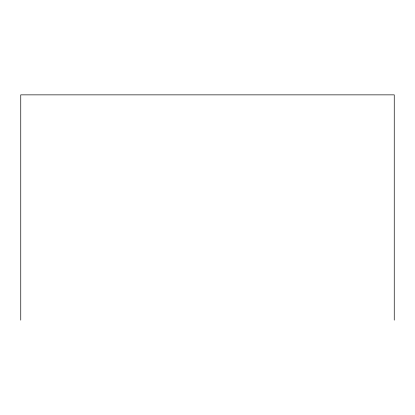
<?xml version="1.0" encoding="UTF-8"?>
<svg xmlns="http://www.w3.org/2000/svg" width="415" height="415" viewBox="0 0 415 415"><rect width="100%" height="100%" fill="white"/><g stroke="black" fill="none" stroke-linecap="round" stroke-linejoin="round"><path stroke-width="0.62" d="M394.25 320.141L394.25 94.859L20.75 94.859L20.75 320.141"/></g></svg>
